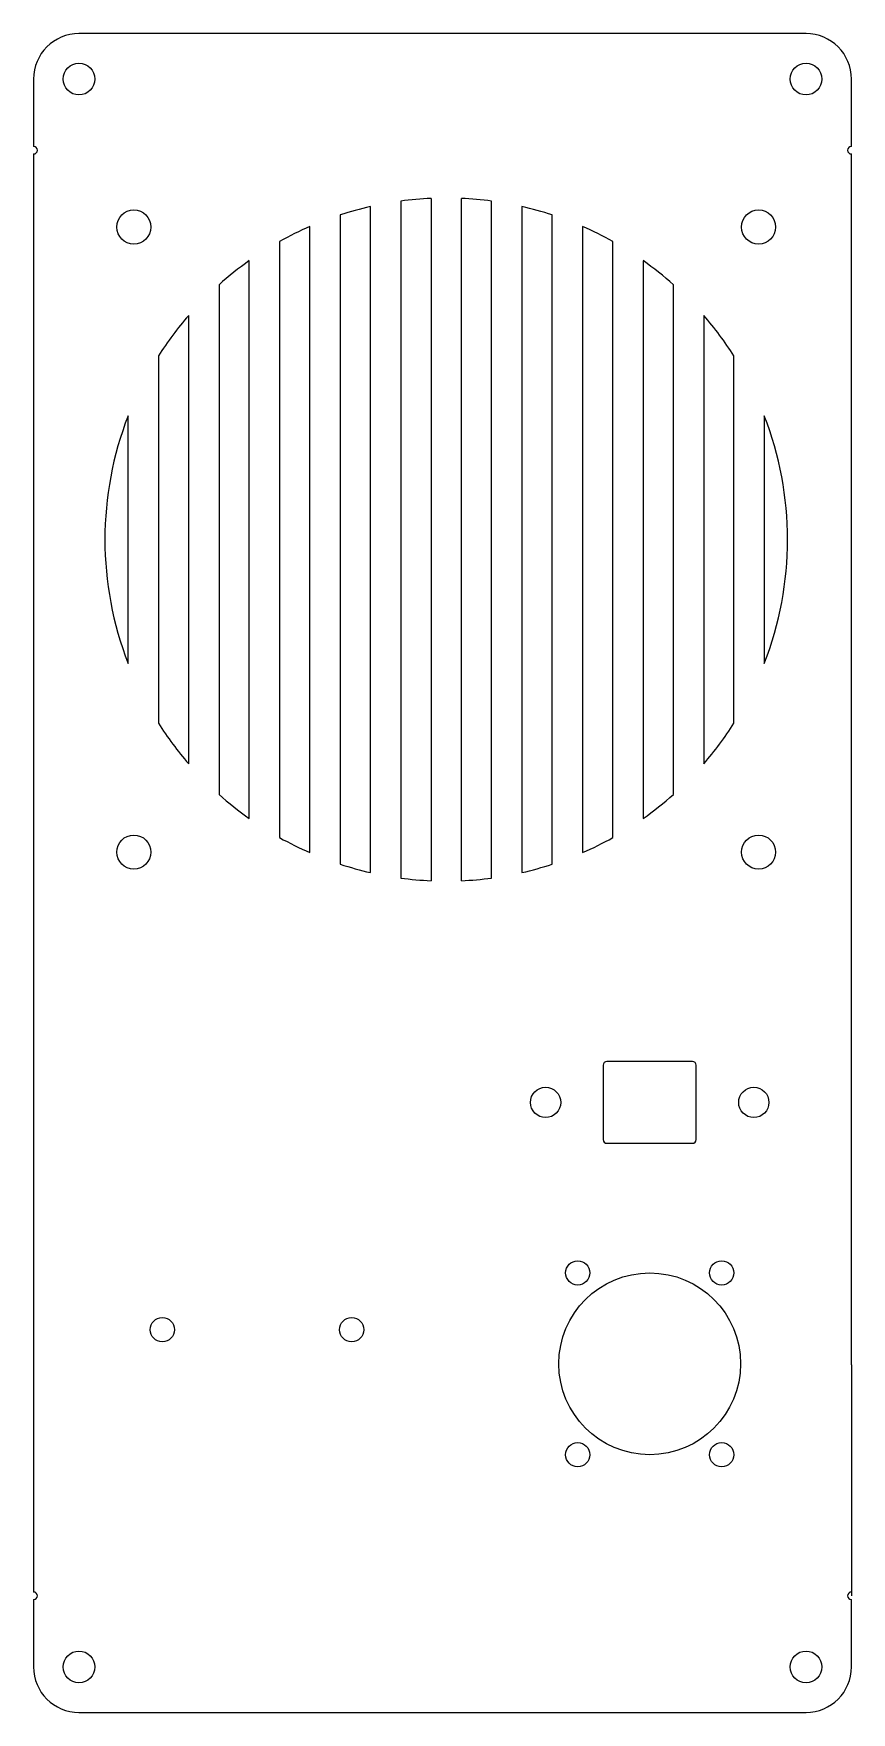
# Model space of a CAD drawing. Header units: millimetres. Extents: x 98 to 206, y -155 to 66.
import ezdxf

# ---------------------------------------------------------------- set-up
doc = ezdxf.new("R2010")
doc.units = ezdxf.units.MM
for name, color, linetype in [('Default', 7, 'Continuous'), ('INTERIOR_PROFILES', 7, 'Continuous'), ('OUTER_PROFILES', 7, 'Continuous')]:
    doc.layers.add(name, color=color, linetype=linetype)

msp = doc.modelspace()

# ---------------------------------------------------------------- linework, layer by layer
at = {"layer": 'Default', "color": 7, "linetype": 'Continuous'}
for p, q in [((150.81, 44.4), (150.81, -45.65)), ((154.81, -45.65), (154.81, 44.4)), ((138.81, 42.22), (138.81, -43.46)), ((142.81, -44.57), (142.81, 43.32)), ((146.81, 44.04), (146.81, -45.29)), ((158.81, -45.29), (158.81, 44.04)), ((162.81, 43.32), (162.81, -44.57)), ((166.81, -43.46), (166.81, 42.22)), ((134.81, -41.94), (134.81, 40.69)), ((170.81, 40.69), (170.81, -41.94)), ((130.81, 38.71), (130.81, -39.96)), ((174.81, -39.96), (174.81, 38.71)), ((126.81, -37.44), (126.81, 36.19)), ((178.81, 36.19), (178.81, -37.44)), ((122.81, 33.01), (122.81, -34.26)), ((182.81, -34.26), (182.81, 33.01)), ((118.81, -30.21), (118.81, 28.96)), ((186.81, 28.96), (186.81, -30.21)), ((114.81, 23.61), (114.81, -24.86)), ((190.81, -24.86), (190.81, 23.61)), ((110.81, -16.97), (110.81, 15.72)), ((194.81, 15.72), (194.81, -16.97)), ((173.53, -70), (173.53, -79.8)), ((185.33, -69.5), (174.03, -69.5)), ((185.83, -79.8), (185.83, -70)), ((174.03, -80.3), (185.33, -80.3)), ((98.32, -106.62), (98.32, -136.62)), ((206.32, -109.52), (206.32, -140.02))]:
    msp.add_line(p, q, dxfattribs=at)
for centre, radius in [((165.93, -74.9), 2), ((193.43, -74.9), 2), ((179.68, -109.4), 12), ((170.18, -97.4), 1.6), ((189.18, -97.4), 1.6), ((115.32, -104.9), 1.6), ((140.32, -104.9), 1.6), ((170.18, -121.4), 1.6), ((189.18, -121.4), 1.6)]:
    msp.add_circle(centre, radius, dxfattribs=at)
for centre, radius, start, end in [((98.32, 50.77), 0.5, 270, 90), ((206.32, 50.77), 0.5, 90, 270), ((152.81, -0.62), 45.07, 92.5434, 97.6504), ((152.81, -0.62), 45.07, 82.3496, 87.4566), ((152.81, -0.62), 45.07, 102.8195, 108.0973), ((152.81, -0.62), 45.07, 71.9027, 77.1805), ((152.81, -0.62), 45.07, 113.5397, 119.2182), ((152.81, -0.62), 45.07, 60.7818, 66.4603), ((152.81, -0.62), 45.07, 125.232, 131.7315), ((152.81, -0.62), 45.07, 48.2685, 54.768), ((152.81, -0.62), 45.07, 138.9723, 147.4737), ((152.81, -0.62), 45.07, 32.5263, 41.0277), ((152.81, -0.62), 45.07, 158.7324, 201.2676), ((152.81, -0.62), 45.07, 338.7324, 21.2676), ((152.81, -0.62), 45.07, 212.5263, 221.0277), ((152.81, -0.62), 45.07, 318.9723, 327.4737), ((152.81, -0.62), 45.07, 228.2685, 234.768), ((152.81, -0.62), 45.07, 305.232, 311.7315), ((152.81, -0.62), 45.07, 240.7818, 246.4603), ((152.81, -0.62), 45.07, 293.5397, 299.2182), ((152.81, -0.62), 45.07, 251.9027, 257.1805), ((152.81, -0.62), 45.07, 282.8195, 288.0973), ((152.81, -0.62), 45.07, 262.3496, 267.4566), ((152.81, -0.62), 45.07, 272.5434, 277.6504), ((174.03, -70), 0.5, 90, 180), ((185.33, -70), 0.5, 0, 90), ((174.03, -79.8), 0.5, 180, 270), ((185.33, -79.8), 0.5, 270, 0), ((98.32, -140.02), 0.5, 270, 90), ((206.32, -140.02), 0.5, 90, 270)]:
    msp.add_arc(centre, radius, start, end, dxfattribs=at)
at = {"layer": 'INTERIOR_PROFILES', "color": 7, "linetype": 'Continuous'}
for centre, radius in [((104.32, 60.16), 2.1), ((200.32, 60.16), 2.1), ((111.56, 40.63), 2.25), ((194.06, 40.63), 2.25), ((111.56, -41.87), 2.25), ((194.06, -41.87), 2.25), ((104.32, -149.41), 2.1), ((200.32, -149.41), 2.1)]:
    msp.add_circle(centre, radius, dxfattribs=at)
at = {"layer": 'OUTER_PROFILES', "color": 7, "linetype": 'Continuous'}
for p, q in [((200.32, 66.16), (104.32, 66.16)), ((98.32, 60.16), (98.32, 54.16)), ((206.32, 54.16), (206.32, 60.16)), ((98.32, 54.16), (98.32, 51.27)), ((206.32, 51.27), (206.32, 54.16)), ((98.32, 50.27), (98.32, 47.38)), ((206.32, -109.52), (206.32, 50.27)), ((98.32, 47.38), (98.32, 42.38)), ((98.32, 42.38), (98.32, -106.62)), ((98.32, -136.62), (98.32, -139.52)), ((98.32, -140.52), (98.32, -143.41)), ((206.32, -149.41), (206.32, -140.52)), ((98.32, -143.41), (98.32, -149.41)), ((104.32, -155.41), (200.32, -155.41))]:
    msp.add_line(p, q, dxfattribs=at)
for centre, start, end in [((104.32, 60.16), 90, 180), ((200.32, 60.16), 0, 90), ((104.32, -149.41), 180, 270), ((200.32, -149.41), 270, 0)]:
    msp.add_arc(centre, 6, start, end, dxfattribs=at)

doc.saveas('drawing.dxf')
